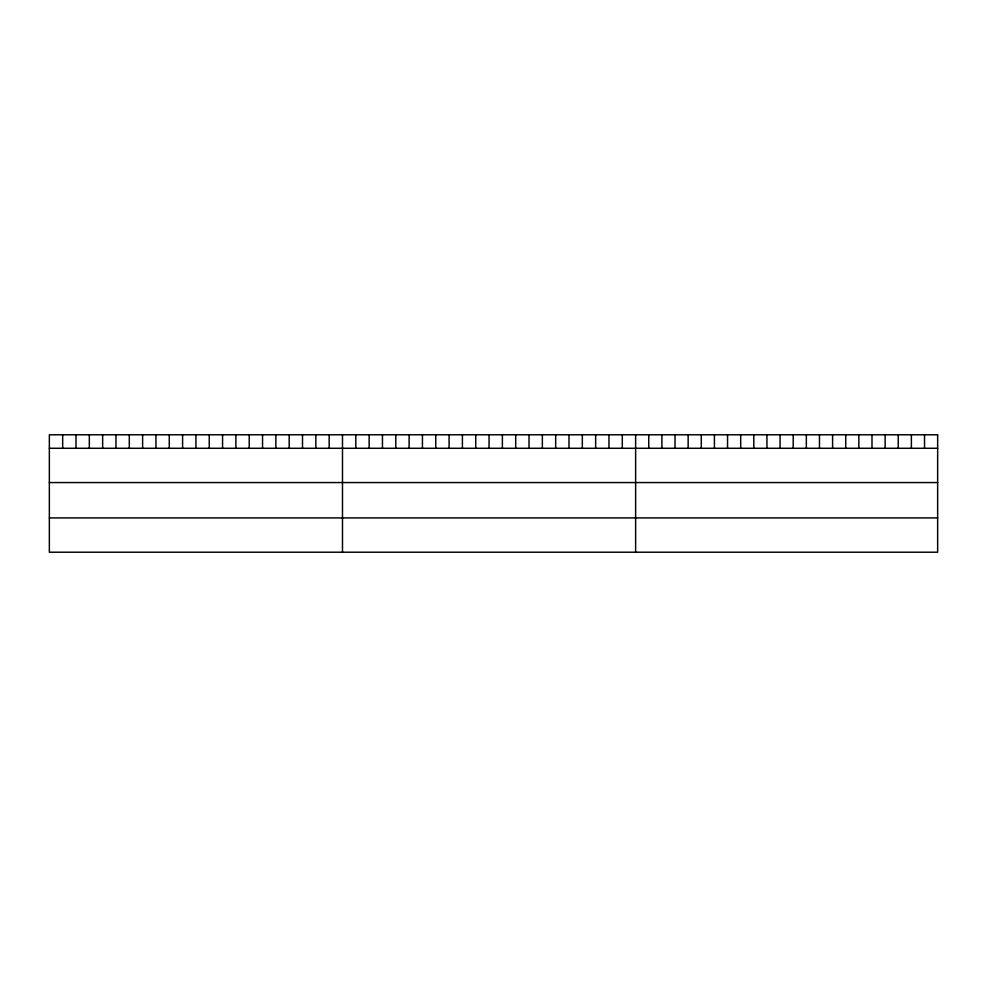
<?xml version="1.0" encoding="UTF-8"?>
<svg xmlns="http://www.w3.org/2000/svg" width="987" height="987" viewBox="0 0 987 987"><rect width="100%" height="100%" fill="white"/><g stroke="black" fill="none" stroke-linecap="round" stroke-linejoin="round"><path stroke-width="1.48" d="M49.35 448.271L937.65 448.271M49.35 482.569L937.65 482.569M49.35 517.916L937.65 517.916M924.523 434.786L924.523 448.271M911.383 434.786L911.383 448.271M898.256 434.786L898.256 448.271M885.129 434.786L885.129 448.271M871.99 434.786L871.99 448.271M858.863 434.786L858.863 448.271M845.736 434.786L845.736 448.271M832.596 434.786L832.596 448.271M819.469 434.786L819.469 448.271M806.342 434.786L806.342 448.271M793.203 434.786L793.203 448.271M780.075 434.786L780.075 448.271M766.936 434.786L766.936 448.271M753.809 434.786L753.809 448.271M740.682 434.786L740.682 448.271M727.542 434.786L727.542 448.271M714.415 434.786L714.415 448.271M701.288 434.786L701.288 448.271M688.149 434.786L688.149 448.271M675.022 434.786L675.022 448.271M661.895 434.786L661.895 448.271M648.755 434.786L648.755 448.271M635.628 434.786L635.628 552.214M622.303 434.786L622.303 448.271M608.979 434.786L608.979 448.271M595.654 434.786L595.654 448.271M582.33 434.786L582.33 448.271M569.005 434.786L569.005 448.271M555.681 434.786L555.681 448.271M542.356 434.786L542.356 448.271M529.032 434.786L529.032 448.271M515.707 434.786L515.707 448.271M502.383 434.786L502.383 448.271M489.058 434.786L489.058 448.271M475.734 434.786L475.734 448.271M462.409 434.786L462.409 448.271M449.085 434.786L449.085 448.271M435.76 434.786L435.76 448.271M422.436 434.786L422.436 448.271M409.111 434.786L409.111 448.271M395.787 434.786L395.787 448.271M382.462 434.786L382.462 448.271M369.138 434.786L369.138 448.271M355.813 434.786L355.813 448.271M342.489 434.786L342.489 552.214M329.164 434.786L329.164 448.271M315.84 434.786L315.84 448.271M302.515 434.786L302.515 448.271M289.191 434.786L289.191 448.271M275.866 434.786L275.866 448.271M262.542 434.786L262.542 448.271M249.217 434.786L249.217 448.271M235.893 434.786L235.893 448.271M222.569 434.786L222.569 448.271M209.244 434.786L209.244 448.271M195.919 434.786L195.919 448.271M182.595 434.786L182.595 448.271M169.27 434.786L169.27 448.271M155.946 434.786L155.946 448.271M142.621 434.786L142.621 448.271M129.297 434.786L129.297 448.271M115.972 434.786L115.972 448.271M102.648 434.786L102.648 448.271M89.323 434.786L89.323 448.271M75.999 434.786L75.999 448.271M62.674 434.786L62.674 448.271M937.65 434.786L49.35 434.786L49.35 552.214L937.65 552.214L937.65 434.786"/></g></svg>
